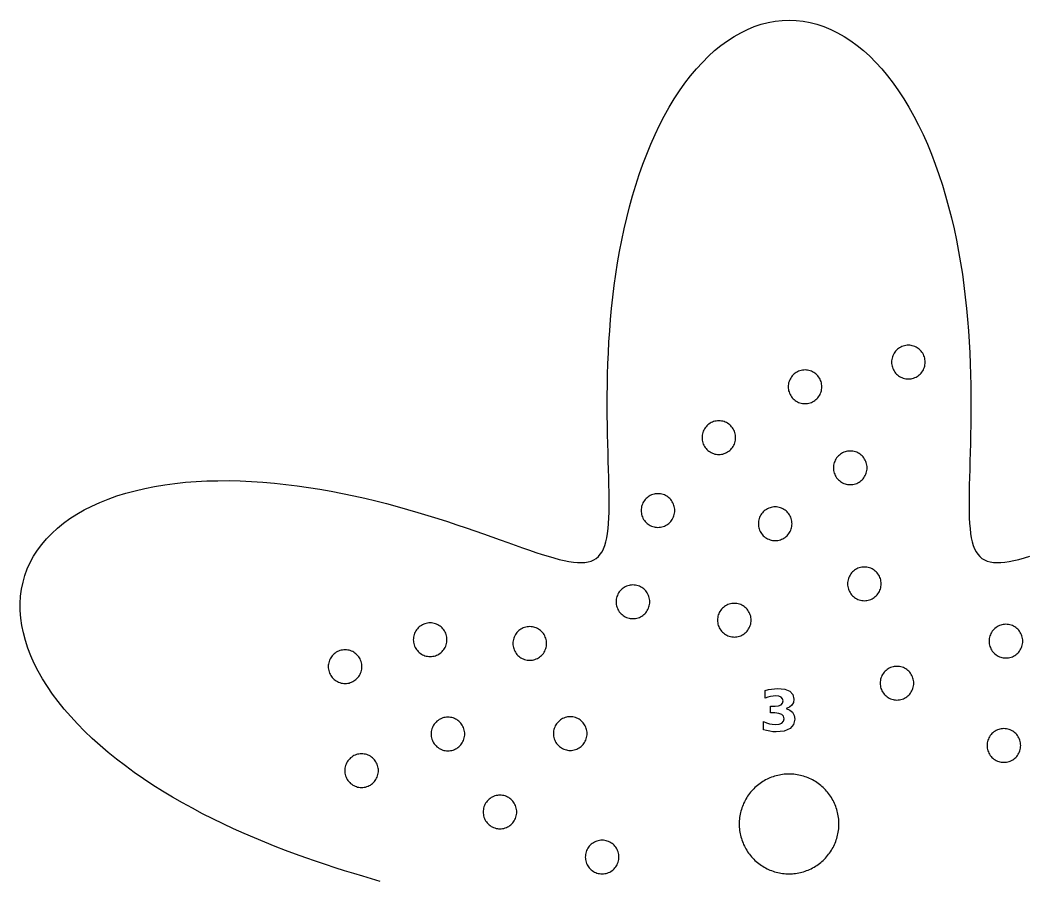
# Model space of a CAD drawing. Header units: millimetres. Extents: x 0 to 411, y 14 to 280.
# Drawn here: x 256 to 340, y 67 to 138.5 of the extents above; entities that cross this region are included whole.
import ezdxf

# ---------------------------------------------------------------- set-up
doc = ezdxf.new("R2010")
doc.units = ezdxf.units.MM
doc.layers.add('CUT', color=1, linetype='Continuous')
doc.layers.add('ENGRAVE', color=7, linetype='Continuous')

msp = doc.modelspace()

# ---------------------------------------------------------------- linework, layer by layer
at = {"layer": 'CUT'}
msp.add_lwpolyline([(285.946, 66.841), (285.238, 67.05), (284.509, 67.269), (283.759, 67.497), (282.991, 67.737), (282.205, 67.987), (281.404, 68.249), (280.589, 68.524), (279.761, 68.812), (278.922, 69.113), (278.075, 69.429), (277.22, 69.758), (276.359, 70.102), (275.495, 70.46), (274.629, 70.833), (273.763, 71.222), (272.898, 71.625), (272.037, 72.044), (271.182, 72.477), (270.334, 72.925), (269.495, 73.388), (268.667, 73.866), (267.851, 74.357), (267.05, 74.863), (266.265, 75.382), (265.498, 75.913), (264.751, 76.458), (264.025, 77.014), (263.322, 77.581), (262.643, 78.159), (261.99, 78.746), (261.364, 79.343), (260.768, 79.948), (260.201, 80.56), (259.665, 81.179), (259.163, 81.804), (258.693, 82.433), (258.259, 83.066), (257.86, 83.701), (257.498, 84.339), (257.174, 84.977), (256.888, 85.614), (256.64, 86.25), (256.432, 86.883), (256.264, 87.513), (256.137, 88.138), (256.05, 88.757), (256.005, 89.369), (256, 89.973), (256.037, 90.568), (256.115, 91.153), (256.234, 91.727), (256.394, 92.288), (256.594, 92.836), (256.835, 93.37), (257.116, 93.889), (257.436, 94.392), (257.795, 94.878), (258.191, 95.346), (258.625, 95.796), (259.096, 96.227), (259.602, 96.638), (260.142, 97.028), (260.716, 97.397), (261.322, 97.744), (261.96, 98.07), (262.627, 98.373), (263.323, 98.652), (264.047, 98.909), (264.796, 99.142), (265.57, 99.352), (266.367, 99.538), (267.186, 99.7), (268.024, 99.839), (268.881, 99.954), (269.754, 100.046), (270.643, 100.114), (271.546, 100.16), (272.46, 100.183), (273.384, 100.184), (274.317, 100.163), (275.257, 100.122), (276.202, 100.06), (277.151, 99.978), (278.102, 99.877), (279.053, 99.759), (280.002, 99.623), (280.949, 99.471), (281.892, 99.303), (282.828, 99.122), (283.757, 98.927), (284.677, 98.72), (285.587, 98.502), (286.485, 98.274), (287.37, 98.038), (288.241, 97.795), (289.097, 97.545), (289.936, 97.292), (290.757, 97.035), (291.559, 96.776), (292.342, 96.517), (293.104, 96.259), (293.845, 96.003), (294.564, 95.752), (295.259, 95.505), (295.931, 95.265), (296.579, 95.033), (297.203, 94.811), (297.801, 94.6), (298.374, 94.401), (298.922, 94.215), (299.443, 94.045), (299.939, 93.891), (300.41, 93.754), (300.854, 93.636), (301.272, 93.538), (301.665, 93.461), (302.033, 93.406), (302.376, 93.374), (302.694, 93.366), (302.988, 93.384), (303.258, 93.427), (303.506, 93.497), (303.731, 93.595), (303.934, 93.721), (304.117, 93.875), (304.279, 94.059), (304.422, 94.273), (304.547, 94.517), (304.654, 94.791), (304.745, 95.096), (304.821, 95.432), (304.882, 95.798), (304.931, 96.196), (304.967, 96.624), (304.992, 97.083), (305.007, 97.572), (305.013, 98.092), (305.013, 98.641), (305.005, 99.219), (304.993, 99.825), (304.977, 100.46), (304.958, 101.121), (304.938, 101.809), (304.918, 102.522), (304.898, 103.26), (304.881, 104.021), (304.867, 104.805), (304.857, 105.609), (304.852, 106.434), (304.854, 107.277), (304.864, 108.137), (304.882, 109.014), (304.909, 109.904), (304.947, 110.808), (304.996, 111.723), (305.057, 112.647), (305.131, 113.58), (305.218, 114.519), (305.32, 115.463), (305.436, 116.41), (305.568, 117.358), (305.716, 118.305), (305.88, 119.25), (306.061, 120.191), (306.26, 121.127), (306.475, 122.054), (306.708, 122.972), (306.959, 123.879), (307.228, 124.773), (307.515, 125.651), (307.819, 126.514), (308.141, 127.358), (308.481, 128.182), (308.838, 128.985), (309.212, 129.764), (309.603, 130.518), (310.01, 131.247), (310.433, 131.947), (310.872, 132.618), (311.325, 133.259), (311.793, 133.868), (312.274, 134.443), (312.769, 134.985), (313.275, 135.49), (313.793, 135.96), (314.321, 136.391), (314.859, 136.785), (315.406, 137.139), (315.961, 137.453), (316.523, 137.727), (317.091, 137.96), (317.664, 138.151), (318.242, 138.3), (318.822, 138.406), (319.404, 138.47), (319.988, 138.492), (320.571, 138.47), (321.153, 138.406), (321.733, 138.3), (322.311, 138.151), (322.884, 137.96), (323.452, 137.727), (324.014, 137.453), (324.569, 137.139), (325.116, 136.785), (325.654, 136.391), (326.182, 135.96), (326.7, 135.49), (327.206, 134.985), (327.701, 134.443), (328.182, 133.868), (328.65, 133.259), (329.103, 132.618), (329.542, 131.947), (329.965, 131.247), (330.372, 130.518), (330.763, 129.764), (331.137, 128.985), (331.494, 128.182), (331.834, 127.358), (332.156, 126.514), (332.461, 125.651), (332.747, 124.773), (333.016, 123.879), (333.267, 122.972), (333.5, 122.054), (333.716, 121.127), (333.914, 120.191), (334.095, 119.25), (334.259, 118.305), (334.407, 117.358), (334.539, 116.41), (334.655, 115.463), (334.757, 114.519), (334.845, 113.58), (334.918, 112.647), (334.979, 111.723), (335.028, 110.808), (335.066, 109.904), (335.094, 109.014), (335.111, 108.137), (335.121, 107.277), (335.123, 106.434), (335.118, 105.609), (335.108, 104.805), (335.094, 104.021), (335.077, 103.26), (335.057, 102.522), (335.037, 101.809), (335.017, 101.121), (334.998, 100.46), (334.982, 99.825), (334.97, 99.219), (334.963, 98.641), (334.962, 98.092), (334.968, 97.572), (334.983, 97.083), (335.008, 96.624), (335.044, 96.196), (335.093, 95.798), (335.154, 95.432), (335.23, 95.096), (335.321, 94.791), (335.428, 94.517), (335.553, 94.273), (335.696, 94.059), (335.858, 93.875), (336.041, 93.721), (336.244, 93.595), (336.469, 93.497), (336.717, 93.427), (336.987, 93.384), (337.281, 93.366), (337.599, 93.374), (337.942, 93.406), (338.31, 93.461), (338.703, 93.538), (339.121, 93.636), (339.566, 93.754), (340.036, 93.891)], dxfattribs=at)
for points in [[(331.247, 109.614), (331.277, 109.72), (331.298, 109.828), (331.311, 109.937), (331.315, 110.047), (331.311, 110.157), (331.298, 110.266), (331.277, 110.374), (331.247, 110.48), (331.209, 110.583), (331.163, 110.683), (331.109, 110.778), (331.048, 110.87), (330.98, 110.956), (330.905, 111.037), (330.824, 111.112), (330.738, 111.18), (330.647, 111.241), (330.551, 111.294), (330.451, 111.34), (330.348, 111.378), (330.242, 111.408), (330.134, 111.43), (330.025, 111.443), (329.915, 111.447), (329.805, 111.443), (329.696, 111.43), (329.588, 111.408), (329.483, 111.378), (329.379, 111.34), (329.28, 111.294), (329.184, 111.241), (329.092, 111.18), (329.006, 111.112), (328.925, 111.037), (328.851, 110.956), (328.783, 110.87), (328.722, 110.778), (328.668, 110.683), (328.622, 110.583), (328.584, 110.48), (328.554, 110.374), (328.532, 110.266), (328.52, 110.157), (328.515, 110.047), (328.52, 109.937), (328.532, 109.828), (328.554, 109.72), (328.584, 109.614), (328.622, 109.511), (328.668, 109.411), (328.722, 109.315), (328.783, 109.224), (328.851, 109.138), (328.925, 109.057), (329.006, 108.982), (329.092, 108.914), (329.184, 108.853), (329.28, 108.8), (329.379, 108.754), (329.483, 108.715), (329.588, 108.686), (329.696, 108.664), (329.805, 108.651), (329.915, 108.647), (330.025, 108.651), (330.134, 108.664), (330.242, 108.686), (330.348, 108.715), (330.451, 108.754), (330.551, 108.8), (330.647, 108.853), (330.738, 108.914), (330.824, 108.982), (330.905, 109.057), (330.98, 109.138), (331.048, 109.224), (331.109, 109.315), (331.163, 109.411), (331.209, 109.511), (331.247, 109.614)], [(322.607, 107.458), (322.645, 107.561), (322.675, 107.667), (322.697, 107.774), (322.709, 107.883), (322.714, 107.993), (322.709, 108.103), (322.697, 108.212), (322.675, 108.32), (322.645, 108.426), (322.607, 108.529), (322.561, 108.629), (322.507, 108.725), (322.446, 108.816), (322.378, 108.903), (322.304, 108.983), (322.223, 109.058), (322.137, 109.126), (322.045, 109.187), (321.949, 109.241), (321.85, 109.287), (321.746, 109.325), (321.641, 109.355), (321.533, 109.376), (321.424, 109.389), (321.314, 109.393), (321.204, 109.389), (321.095, 109.376), (320.987, 109.355), (320.881, 109.325), (320.778, 109.287), (320.678, 109.241), (320.582, 109.187), (320.491, 109.126), (320.405, 109.058), (320.324, 108.983), (320.249, 108.903), (320.181, 108.816), (320.12, 108.725), (320.066, 108.629), (320.02, 108.529), (319.982, 108.426), (319.952, 108.32), (319.931, 108.212), (319.918, 108.103), (319.914, 107.993), (319.918, 107.883), (319.931, 107.774), (319.952, 107.667), (319.982, 107.561), (320.02, 107.458), (320.066, 107.358), (320.12, 107.262), (320.181, 107.17), (320.249, 107.084), (320.324, 107.003), (320.405, 106.929), (320.491, 106.861), (320.582, 106.8), (320.678, 106.746), (320.778, 106.7), (320.881, 106.662), (320.987, 106.632), (321.095, 106.611), (321.204, 106.598), (321.314, 106.593), (321.424, 106.598), (321.533, 106.611), (321.641, 106.632), (321.746, 106.662), (321.85, 106.7), (321.949, 106.746), (322.045, 106.8), (322.137, 106.861), (322.223, 106.929), (322.304, 107.003), (322.378, 107.084), (322.446, 107.17), (322.507, 107.262), (322.561, 107.358), (322.607, 107.458)], [(315.434, 103.228), (315.472, 103.331), (315.502, 103.437), (315.524, 103.544), (315.537, 103.654), (315.541, 103.763), (315.537, 103.873), (315.524, 103.982), (315.502, 104.09), (315.472, 104.196), (315.434, 104.299), (315.388, 104.399), (315.335, 104.495), (315.274, 104.586), (315.205, 104.673), (315.131, 104.753), (315.05, 104.828), (314.964, 104.896), (314.872, 104.957), (314.776, 105.011), (314.677, 105.057), (314.574, 105.095), (314.468, 105.125), (314.36, 105.146), (314.251, 105.159), (314.141, 105.163), (314.031, 105.159), (313.922, 105.146), (313.814, 105.125), (313.708, 105.095), (313.605, 105.057), (313.505, 105.011), (313.409, 104.957), (313.318, 104.896), (313.232, 104.828), (313.151, 104.753), (313.076, 104.673), (313.008, 104.586), (312.947, 104.495), (312.893, 104.399), (312.847, 104.299), (312.809, 104.196), (312.78, 104.09), (312.758, 103.982), (312.745, 103.873), (312.741, 103.763), (312.745, 103.654), (312.758, 103.544), (312.78, 103.437), (312.809, 103.331), (312.847, 103.228), (312.893, 103.128), (312.947, 103.032), (313.008, 102.94), (313.076, 102.854), (313.151, 102.773), (313.232, 102.699), (313.318, 102.631), (313.409, 102.57), (313.505, 102.516), (313.605, 102.47), (313.708, 102.432), (313.814, 102.402), (313.922, 102.381), (314.031, 102.368), (314.141, 102.363), (314.251, 102.368), (314.36, 102.381), (314.468, 102.402), (314.574, 102.432), (314.677, 102.47), (314.776, 102.516), (314.872, 102.57), (314.964, 102.631), (315.05, 102.699), (315.131, 102.773), (315.205, 102.854), (315.274, 102.94), (315.335, 103.032), (315.388, 103.128), (315.434, 103.228)], [(326.411, 100.82), (326.441, 100.926), (326.462, 101.033), (326.475, 101.143), (326.479, 101.252), (326.475, 101.362), (326.462, 101.471), (326.441, 101.579), (326.411, 101.685), (326.373, 101.788), (326.327, 101.888), (326.273, 101.984), (326.212, 102.075), (326.144, 102.162), (326.069, 102.242), (325.989, 102.317), (325.902, 102.385), (325.811, 102.446), (325.715, 102.5), (325.615, 102.546), (325.512, 102.584), (325.406, 102.614), (325.298, 102.635), (325.189, 102.648), (325.079, 102.652), (324.969, 102.648), (324.86, 102.635), (324.752, 102.614), (324.647, 102.584), (324.544, 102.546), (324.444, 102.5), (324.348, 102.446), (324.256, 102.385), (324.17, 102.317), (324.089, 102.242), (324.015, 102.162), (323.947, 102.075), (323.886, 101.984), (323.832, 101.888), (323.786, 101.788), (323.748, 101.685), (323.718, 101.579), (323.697, 101.471), (323.684, 101.362), (323.679, 101.252), (323.684, 101.143), (323.697, 101.033), (323.718, 100.926), (323.748, 100.82), (323.786, 100.717), (323.832, 100.617), (323.886, 100.521), (323.947, 100.43), (324.015, 100.343), (324.089, 100.263), (324.17, 100.188), (324.256, 100.12), (324.348, 100.059), (324.444, 100.005), (324.544, 99.959), (324.647, 99.921), (324.752, 99.891), (324.86, 99.87), (324.969, 99.857), (325.079, 99.852), (325.189, 99.857), (325.298, 99.87), (325.406, 99.891), (325.512, 99.921), (325.615, 99.959), (325.715, 100.005), (325.811, 100.059), (325.902, 100.12), (325.989, 100.188), (326.069, 100.263), (326.144, 100.343), (326.212, 100.43), (326.273, 100.521), (326.327, 100.617), (326.373, 100.717), (326.411, 100.82)], [(310.369, 97.163), (310.407, 97.266), (310.437, 97.372), (310.458, 97.48), (310.471, 97.589), (310.476, 97.699), (310.471, 97.809), (310.458, 97.918), (310.437, 98.026), (310.407, 98.131), (310.369, 98.235), (310.323, 98.334), (310.269, 98.43), (310.208, 98.522), (310.14, 98.608), (310.065, 98.689), (309.985, 98.763), (309.898, 98.831), (309.807, 98.892), (309.711, 98.946), (309.611, 98.992), (309.508, 99.03), (309.402, 99.06), (309.295, 99.082), (309.185, 99.094), (309.076, 99.099), (308.966, 99.094), (308.857, 99.082), (308.749, 99.06), (308.643, 99.03), (308.54, 98.992), (308.44, 98.946), (308.344, 98.892), (308.253, 98.831), (308.166, 98.763), (308.086, 98.689), (308.011, 98.608), (307.943, 98.522), (307.882, 98.43), (307.828, 98.334), (307.782, 98.235), (307.744, 98.131), (307.714, 98.026), (307.693, 97.918), (307.68, 97.809), (307.676, 97.699), (307.68, 97.589), (307.693, 97.48), (307.714, 97.372), (307.744, 97.266), (307.782, 97.163), (307.828, 97.063), (307.882, 96.967), (307.943, 96.876), (308.011, 96.79), (308.086, 96.709), (308.166, 96.634), (308.253, 96.566), (308.344, 96.505), (308.44, 96.451), (308.54, 96.405), (308.643, 96.367), (308.749, 96.337), (308.857, 96.316), (308.966, 96.303), (309.076, 96.299), (309.185, 96.303), (309.295, 96.316), (309.402, 96.337), (309.508, 96.367), (309.611, 96.405), (309.711, 96.451), (309.807, 96.505), (309.898, 96.566), (309.985, 96.634), (310.065, 96.709), (310.14, 96.79), (310.208, 96.876), (310.269, 96.967), (310.323, 97.063), (310.369, 97.163)], [(320.126, 96.062), (320.164, 96.165), (320.194, 96.271), (320.216, 96.379), (320.228, 96.488), (320.233, 96.598), (320.228, 96.708), (320.216, 96.817), (320.194, 96.925), (320.164, 97.031), (320.126, 97.134), (320.08, 97.234), (320.026, 97.33), (319.965, 97.421), (319.897, 97.507), (319.823, 97.588), (319.742, 97.663), (319.656, 97.731), (319.564, 97.792), (319.468, 97.846), (319.369, 97.892), (319.265, 97.93), (319.16, 97.959), (319.052, 97.981), (318.943, 97.994), (318.833, 97.998), (318.723, 97.994), (318.614, 97.981), (318.506, 97.959), (318.4, 97.93), (318.297, 97.892), (318.197, 97.846), (318.101, 97.792), (318.01, 97.731), (317.924, 97.663), (317.843, 97.588), (317.768, 97.507), (317.7, 97.421), (317.639, 97.33), (317.585, 97.234), (317.539, 97.134), (317.501, 97.031), (317.471, 96.925), (317.45, 96.817), (317.437, 96.708), (317.433, 96.598), (317.437, 96.488), (317.45, 96.379), (317.471, 96.271), (317.501, 96.165), (317.539, 96.062), (317.585, 95.963), (317.639, 95.867), (317.7, 95.775), (317.768, 95.689), (317.843, 95.608), (317.924, 95.534), (318.01, 95.465), (318.101, 95.404), (318.197, 95.351), (318.297, 95.305), (318.4, 95.267), (318.506, 95.237), (318.614, 95.215), (318.723, 95.202), (318.833, 95.198), (318.943, 95.202), (319.052, 95.215), (319.16, 95.237), (319.265, 95.267), (319.369, 95.305), (319.468, 95.351), (319.564, 95.404), (319.656, 95.465), (319.742, 95.534), (319.823, 95.608), (319.897, 95.689), (319.965, 95.775), (320.026, 95.867), (320.08, 95.963), (320.126, 96.062)], [(327.546, 91.065), (327.584, 91.168), (327.614, 91.274), (327.636, 91.381), (327.649, 91.491), (327.653, 91.6), (327.649, 91.71), (327.636, 91.819), (327.614, 91.927), (327.584, 92.033), (327.546, 92.136), (327.5, 92.236), (327.447, 92.332), (327.386, 92.423), (327.318, 92.51), (327.243, 92.59), (327.162, 92.665), (327.076, 92.733), (326.984, 92.794), (326.889, 92.848), (326.789, 92.894), (326.686, 92.932), (326.58, 92.962), (326.472, 92.983), (326.363, 92.996), (326.253, 93), (326.143, 92.996), (326.034, 92.983), (325.926, 92.962), (325.82, 92.932), (325.717, 92.894), (325.617, 92.848), (325.522, 92.794), (325.43, 92.733), (325.344, 92.665), (325.263, 92.59), (325.188, 92.51), (325.12, 92.423), (325.059, 92.332), (325.006, 92.236), (324.96, 92.136), (324.922, 92.033), (324.892, 91.927), (324.87, 91.819), (324.857, 91.71), (324.853, 91.6), (324.857, 91.491), (324.87, 91.381), (324.892, 91.274), (324.922, 91.168), (324.96, 91.065), (325.006, 90.965), (325.059, 90.869), (325.12, 90.777), (325.188, 90.691), (325.263, 90.61), (325.344, 90.536), (325.43, 90.468), (325.522, 90.407), (325.617, 90.353), (325.717, 90.307), (325.82, 90.269), (325.926, 90.239), (326.034, 90.218), (326.143, 90.205), (326.253, 90.2), (326.363, 90.205), (326.472, 90.218), (326.58, 90.239), (326.686, 90.269), (326.789, 90.307), (326.889, 90.353), (326.984, 90.407), (327.076, 90.468), (327.162, 90.536), (327.243, 90.61), (327.318, 90.691), (327.386, 90.777), (327.447, 90.869), (327.5, 90.965), (327.546, 91.065)], [(308.325, 89.675), (308.355, 89.78), (308.377, 89.888), (308.39, 89.997), (308.394, 90.107), (308.39, 90.217), (308.377, 90.326), (308.355, 90.434), (308.325, 90.54), (308.287, 90.643), (308.241, 90.743), (308.188, 90.839), (308.127, 90.93), (308.059, 91.016), (307.984, 91.097), (307.903, 91.172), (307.817, 91.24), (307.725, 91.301), (307.63, 91.355), (307.53, 91.401), (307.427, 91.439), (307.321, 91.468), (307.213, 91.49), (307.104, 91.503), (306.994, 91.507), (306.884, 91.503), (306.775, 91.49), (306.667, 91.468), (306.561, 91.439), (306.458, 91.401), (306.358, 91.355), (306.262, 91.301), (306.171, 91.24), (306.085, 91.172), (306.004, 91.097), (305.929, 91.016), (305.861, 90.93), (305.8, 90.839), (305.747, 90.743), (305.701, 90.643), (305.662, 90.54), (305.633, 90.434), (305.611, 90.326), (305.598, 90.217), (305.594, 90.107), (305.598, 89.997), (305.611, 89.888), (305.633, 89.78), (305.662, 89.675), (305.701, 89.571), (305.747, 89.472), (305.8, 89.376), (305.861, 89.284), (305.929, 89.198), (306.004, 89.117), (306.085, 89.043), (306.171, 88.975), (306.262, 88.913), (306.358, 88.86), (306.458, 88.814), (306.561, 88.776), (306.667, 88.746), (306.775, 88.724), (306.884, 88.711), (306.994, 88.707), (307.104, 88.711), (307.213, 88.724), (307.321, 88.746), (307.427, 88.776), (307.53, 88.814), (307.63, 88.86), (307.725, 88.913), (307.817, 88.975), (307.903, 89.043), (307.984, 89.117), (308.059, 89.198), (308.127, 89.284), (308.188, 89.376), (308.241, 89.472), (308.287, 89.571), (308.325, 89.675)], [(316.762, 88.144), (316.792, 88.249), (316.813, 88.357), (316.826, 88.466), (316.831, 88.576), (316.826, 88.686), (316.813, 88.795), (316.792, 88.903), (316.762, 89.009), (316.724, 89.112), (316.678, 89.212), (316.624, 89.308), (316.563, 89.399), (316.495, 89.486), (316.421, 89.566), (316.34, 89.641), (316.254, 89.709), (316.162, 89.77), (316.066, 89.824), (315.966, 89.87), (315.863, 89.908), (315.758, 89.938), (315.65, 89.959), (315.541, 89.972), (315.431, 89.976), (315.321, 89.972), (315.212, 89.959), (315.104, 89.938), (314.998, 89.908), (314.895, 89.87), (314.795, 89.824), (314.699, 89.77), (314.608, 89.709), (314.521, 89.641), (314.441, 89.566), (314.366, 89.486), (314.298, 89.399), (314.237, 89.308), (314.183, 89.212), (314.137, 89.112), (314.099, 89.009), (314.069, 88.903), (314.048, 88.795), (314.035, 88.686), (314.031, 88.576), (314.035, 88.466), (314.048, 88.357), (314.069, 88.249), (314.099, 88.144), (314.137, 88.041), (314.183, 87.941), (314.237, 87.845), (314.298, 87.753), (314.366, 87.667), (314.441, 87.586), (314.521, 87.512), (314.608, 87.444), (314.699, 87.383), (314.795, 87.329), (314.895, 87.283), (314.998, 87.245), (315.104, 87.215), (315.212, 87.194), (315.321, 87.181), (315.431, 87.176), (315.541, 87.181), (315.65, 87.194), (315.758, 87.215), (315.863, 87.245), (315.966, 87.283), (316.066, 87.329), (316.162, 87.383), (316.254, 87.444), (316.34, 87.512), (316.421, 87.586), (316.495, 87.667), (316.563, 87.753), (316.624, 87.845), (316.678, 87.941), (316.724, 88.041), (316.762, 88.144)], [(291.411, 86.418), (291.449, 86.521), (291.479, 86.627), (291.5, 86.735), (291.513, 86.844), (291.517, 86.954), (291.513, 87.064), (291.5, 87.173), (291.479, 87.281), (291.449, 87.387), (291.411, 87.49), (291.365, 87.59), (291.311, 87.686), (291.25, 87.777), (291.182, 87.863), (291.107, 87.944), (291.026, 88.019), (290.94, 88.087), (290.849, 88.148), (290.753, 88.201), (290.653, 88.247), (290.55, 88.286), (290.444, 88.315), (290.336, 88.337), (290.227, 88.35), (290.117, 88.354), (290.007, 88.35), (289.898, 88.337), (289.79, 88.315), (289.685, 88.286), (289.581, 88.247), (289.482, 88.201), (289.386, 88.148), (289.294, 88.087), (289.208, 88.019), (289.127, 87.944), (289.053, 87.863), (288.985, 87.777), (288.924, 87.686), (288.87, 87.59), (288.824, 87.49), (288.786, 87.387), (288.756, 87.281), (288.734, 87.173), (288.722, 87.064), (288.717, 86.954), (288.722, 86.844), (288.734, 86.735), (288.756, 86.627), (288.786, 86.521), (288.824, 86.418), (288.87, 86.318), (288.924, 86.223), (288.985, 86.131), (289.053, 86.045), (289.127, 85.964), (289.208, 85.889), (289.294, 85.821), (289.386, 85.76), (289.482, 85.707), (289.581, 85.661), (289.685, 85.623), (289.79, 85.593), (289.898, 85.571), (290.007, 85.558), (290.117, 85.554), (290.227, 85.558), (290.336, 85.571), (290.444, 85.593), (290.55, 85.623), (290.653, 85.661), (290.753, 85.707), (290.849, 85.76), (290.94, 85.821), (291.026, 85.889), (291.107, 85.964), (291.182, 86.045), (291.25, 86.131), (291.311, 86.223), (291.365, 86.318), (291.411, 86.418)], [(339.365, 86.401), (339.395, 86.507), (339.416, 86.615), (339.429, 86.724), (339.433, 86.834), (339.429, 86.944), (339.416, 87.053), (339.395, 87.161), (339.365, 87.267), (339.327, 87.37), (339.281, 87.47), (339.227, 87.566), (339.166, 87.657), (339.098, 87.743), (339.023, 87.824), (338.942, 87.899), (338.856, 87.967), (338.765, 88.028), (338.669, 88.081), (338.569, 88.127), (338.466, 88.166), (338.36, 88.195), (338.252, 88.217), (338.143, 88.23), (338.033, 88.234), (337.923, 88.23), (337.814, 88.217), (337.706, 88.195), (337.601, 88.166), (337.498, 88.127), (337.398, 88.081), (337.302, 88.028), (337.21, 87.967), (337.124, 87.899), (337.043, 87.824), (336.969, 87.743), (336.901, 87.657), (336.84, 87.566), (336.786, 87.47), (336.74, 87.37), (336.702, 87.267), (336.672, 87.161), (336.65, 87.053), (336.638, 86.944), (336.633, 86.834), (336.638, 86.724), (336.65, 86.615), (336.672, 86.507), (336.702, 86.401), (336.74, 86.298), (336.786, 86.198), (336.84, 86.103), (336.901, 86.011), (336.969, 85.925), (337.043, 85.844), (337.124, 85.769), (337.21, 85.701), (337.302, 85.64), (337.398, 85.587), (337.498, 85.541), (337.601, 85.503), (337.706, 85.473), (337.814, 85.451), (337.923, 85.438), (338.033, 85.434), (338.143, 85.438), (338.252, 85.451), (338.36, 85.473), (338.466, 85.503), (338.569, 85.541), (338.669, 85.587), (338.765, 85.64), (338.856, 85.701), (338.942, 85.769), (339.023, 85.844), (339.098, 85.925), (339.166, 86.011), (339.227, 86.103), (339.281, 86.198), (339.327, 86.298), (339.365, 86.401)], [(299.698, 86.106), (299.737, 86.209), (299.766, 86.315), (299.788, 86.423), (299.801, 86.532), (299.805, 86.642), (299.801, 86.751), (299.788, 86.861), (299.766, 86.968), (299.737, 87.074), (299.698, 87.177), (299.652, 87.277), (299.599, 87.373), (299.538, 87.465), (299.47, 87.551), (299.395, 87.632), (299.314, 87.706), (299.228, 87.774), (299.137, 87.835), (299.041, 87.889), (298.941, 87.935), (298.838, 87.973), (298.732, 88.003), (298.624, 88.024), (298.515, 88.037), (298.405, 88.042), (298.295, 88.037), (298.186, 88.024), (298.078, 88.003), (297.972, 87.973), (297.869, 87.935), (297.769, 87.889), (297.674, 87.835), (297.582, 87.774), (297.496, 87.706), (297.415, 87.632), (297.34, 87.551), (297.272, 87.465), (297.211, 87.373), (297.158, 87.277), (297.112, 87.177), (297.074, 87.074), (297.044, 86.968), (297.022, 86.861), (297.009, 86.751), (297.005, 86.642), (297.009, 86.532), (297.022, 86.423), (297.044, 86.315), (297.074, 86.209), (297.112, 86.106), (297.158, 86.006), (297.211, 85.91), (297.272, 85.819), (297.34, 85.732), (297.415, 85.652), (297.496, 85.577), (297.582, 85.509), (297.674, 85.448), (297.769, 85.394), (297.869, 85.348), (297.972, 85.31), (298.078, 85.28), (298.186, 85.259), (298.295, 85.246), (298.405, 85.242), (298.515, 85.246), (298.624, 85.259), (298.732, 85.28), (298.838, 85.31), (298.941, 85.348), (299.041, 85.394), (299.137, 85.448), (299.228, 85.509), (299.314, 85.577), (299.395, 85.652), (299.47, 85.732), (299.538, 85.819), (299.599, 85.91), (299.652, 86.006), (299.698, 86.106)], [(284.368, 84.28), (284.398, 84.385), (284.419, 84.493), (284.432, 84.602), (284.437, 84.712), (284.432, 84.822), (284.419, 84.931), (284.398, 85.039), (284.368, 85.145), (284.33, 85.248), (284.284, 85.348), (284.23, 85.444), (284.169, 85.535), (284.101, 85.622), (284.027, 85.702), (283.946, 85.777), (283.86, 85.845), (283.768, 85.906), (283.672, 85.96), (283.572, 86.006), (283.469, 86.044), (283.364, 86.074), (283.256, 86.095), (283.147, 86.108), (283.037, 86.112), (282.927, 86.108), (282.818, 86.095), (282.71, 86.074), (282.604, 86.044), (282.501, 86.006), (282.401, 85.96), (282.305, 85.906), (282.214, 85.845), (282.127, 85.777), (282.047, 85.702), (281.972, 85.622), (281.904, 85.535), (281.843, 85.444), (281.789, 85.348), (281.743, 85.248), (281.705, 85.145), (281.675, 85.039), (281.654, 84.931), (281.641, 84.822), (281.637, 84.712), (281.641, 84.602), (281.654, 84.493), (281.675, 84.385), (281.705, 84.28), (281.743, 84.177), (281.789, 84.077), (281.843, 83.981), (281.904, 83.889), (281.972, 83.803), (282.047, 83.722), (282.127, 83.648), (282.214, 83.58), (282.305, 83.519), (282.401, 83.465), (282.501, 83.419), (282.604, 83.381), (282.71, 83.351), (282.818, 83.33), (282.927, 83.317), (283.037, 83.312), (283.147, 83.317), (283.256, 83.33), (283.364, 83.351), (283.469, 83.381), (283.572, 83.419), (283.672, 83.465), (283.768, 83.519), (283.86, 83.58), (283.946, 83.648), (284.027, 83.722), (284.101, 83.803), (284.169, 83.889), (284.23, 83.981), (284.284, 84.077), (284.33, 84.177), (284.368, 84.28)], [(330.297, 82.902), (330.326, 83.008), (330.348, 83.116), (330.361, 83.225), (330.365, 83.335), (330.361, 83.444), (330.348, 83.554), (330.326, 83.661), (330.297, 83.767), (330.258, 83.87), (330.212, 83.97), (330.159, 84.066), (330.098, 84.158), (330.03, 84.244), (329.955, 84.325), (329.874, 84.399), (329.788, 84.467), (329.697, 84.528), (329.601, 84.582), (329.501, 84.628), (329.398, 84.666), (329.292, 84.696), (329.184, 84.717), (329.075, 84.73), (328.965, 84.735), (328.855, 84.73), (328.746, 84.717), (328.638, 84.696), (328.532, 84.666), (328.429, 84.628), (328.329, 84.582), (328.234, 84.528), (328.142, 84.467), (328.056, 84.399), (327.975, 84.325), (327.9, 84.244), (327.832, 84.158), (327.771, 84.066), (327.718, 83.97), (327.672, 83.87), (327.634, 83.767), (327.604, 83.661), (327.582, 83.554), (327.569, 83.444), (327.565, 83.335), (327.569, 83.225), (327.582, 83.116), (327.604, 83.008), (327.634, 82.902), (327.672, 82.799), (327.718, 82.699), (327.771, 82.603), (327.832, 82.512), (327.9, 82.425), (327.975, 82.345), (328.056, 82.27), (328.142, 82.202), (328.234, 82.141), (328.329, 82.087), (328.429, 82.041), (328.532, 82.003), (328.638, 81.973), (328.746, 81.952), (328.855, 81.939), (328.965, 81.935), (329.075, 81.939), (329.184, 81.952), (329.292, 81.973), (329.398, 82.003), (329.501, 82.041), (329.601, 82.087), (329.697, 82.141), (329.788, 82.202), (329.874, 82.27), (329.955, 82.345), (330.03, 82.425), (330.098, 82.512), (330.159, 82.603), (330.212, 82.699), (330.258, 82.799), (330.297, 82.902)], [(292.89, 78.573), (292.928, 78.676), (292.957, 78.782), (292.979, 78.89), (292.992, 78.999), (292.996, 79.109), (292.992, 79.219), (292.979, 79.328), (292.957, 79.436), (292.928, 79.542), (292.89, 79.645), (292.844, 79.745), (292.79, 79.84), (292.729, 79.932), (292.661, 80.018), (292.586, 80.099), (292.505, 80.174), (292.419, 80.242), (292.328, 80.303), (292.232, 80.356), (292.132, 80.402), (292.029, 80.44), (291.923, 80.47), (291.815, 80.492), (291.706, 80.505), (291.596, 80.509), (291.486, 80.505), (291.377, 80.492), (291.269, 80.47), (291.164, 80.44), (291.06, 80.402), (290.961, 80.356), (290.865, 80.303), (290.773, 80.242), (290.687, 80.174), (290.606, 80.099), (290.532, 80.018), (290.464, 79.932), (290.402, 79.84), (290.349, 79.745), (290.303, 79.645), (290.265, 79.542), (290.235, 79.436), (290.213, 79.328), (290.2, 79.219), (290.196, 79.109), (290.2, 78.999), (290.213, 78.89), (290.235, 78.782), (290.265, 78.676), (290.303, 78.573), (290.349, 78.473), (290.402, 78.377), (290.464, 78.286), (290.532, 78.2), (290.606, 78.119), (290.687, 78.044), (290.773, 77.976), (290.865, 77.915), (290.961, 77.862), (291.06, 77.816), (291.164, 77.777), (291.269, 77.748), (291.377, 77.726), (291.486, 77.713), (291.596, 77.709), (291.706, 77.713), (291.815, 77.726), (291.923, 77.748), (292.029, 77.777), (292.132, 77.816), (292.232, 77.862), (292.328, 77.915), (292.419, 77.976), (292.505, 78.044), (292.586, 78.119), (292.661, 78.2), (292.729, 78.286), (292.79, 78.377), (292.844, 78.473), (292.89, 78.573)], [(303.071, 78.606), (303.109, 78.709), (303.139, 78.815), (303.161, 78.923), (303.174, 79.032), (303.178, 79.142), (303.174, 79.252), (303.161, 79.361), (303.139, 79.469), (303.109, 79.574), (303.071, 79.677), (303.025, 79.777), (302.972, 79.873), (302.911, 79.965), (302.843, 80.051), (302.768, 80.132), (302.687, 80.206), (302.601, 80.274), (302.509, 80.335), (302.414, 80.389), (302.314, 80.435), (302.211, 80.473), (302.105, 80.503), (301.997, 80.525), (301.888, 80.537), (301.778, 80.542), (301.668, 80.537), (301.559, 80.525), (301.451, 80.503), (301.345, 80.473), (301.242, 80.435), (301.142, 80.389), (301.046, 80.335), (300.955, 80.274), (300.869, 80.206), (300.788, 80.132), (300.713, 80.051), (300.645, 79.965), (300.584, 79.873), (300.531, 79.777), (300.485, 79.677), (300.446, 79.574), (300.417, 79.469), (300.395, 79.361), (300.382, 79.252), (300.378, 79.142), (300.382, 79.032), (300.395, 78.923), (300.417, 78.815), (300.446, 78.709), (300.485, 78.606), (300.531, 78.506), (300.584, 78.41), (300.645, 78.319), (300.713, 78.233), (300.788, 78.152), (300.869, 78.077), (300.955, 78.009), (301.046, 77.948), (301.142, 77.894), (301.242, 77.848), (301.345, 77.81), (301.451, 77.78), (301.559, 77.759), (301.668, 77.746), (301.778, 77.742), (301.888, 77.746), (301.997, 77.759), (302.105, 77.78), (302.211, 77.81), (302.314, 77.848), (302.414, 77.894), (302.509, 77.948), (302.601, 78.009), (302.687, 78.077), (302.768, 78.152), (302.843, 78.233), (302.911, 78.319), (302.972, 78.41), (303.025, 78.506), (303.071, 78.606)], [(339.195, 77.721), (339.225, 77.827), (339.246, 77.934), (339.259, 78.044), (339.264, 78.153), (339.259, 78.263), (339.246, 78.372), (339.225, 78.48), (339.195, 78.586), (339.157, 78.689), (339.111, 78.789), (339.057, 78.885), (338.996, 78.976), (338.928, 79.063), (338.854, 79.143), (338.773, 79.218), (338.687, 79.286), (338.595, 79.347), (338.499, 79.401), (338.399, 79.447), (338.296, 79.485), (338.19, 79.515), (338.083, 79.536), (337.973, 79.549), (337.864, 79.553), (337.754, 79.549), (337.645, 79.536), (337.537, 79.515), (337.431, 79.485), (337.328, 79.447), (337.228, 79.401), (337.132, 79.347), (337.041, 79.286), (336.954, 79.218), (336.874, 79.143), (336.799, 79.063), (336.731, 78.976), (336.67, 78.885), (336.616, 78.789), (336.57, 78.689), (336.532, 78.586), (336.502, 78.48), (336.481, 78.372), (336.468, 78.263), (336.464, 78.153), (336.468, 78.044), (336.481, 77.934), (336.502, 77.827), (336.532, 77.721), (336.57, 77.618), (336.616, 77.518), (336.67, 77.422), (336.731, 77.331), (336.799, 77.244), (336.874, 77.163), (336.954, 77.089), (337.041, 77.021), (337.132, 76.96), (337.228, 76.906), (337.328, 76.86), (337.431, 76.822), (337.537, 76.792), (337.645, 76.771), (337.754, 76.758), (337.864, 76.753), (337.973, 76.758), (338.083, 76.771), (338.19, 76.792), (338.296, 76.822), (338.399, 76.86), (338.499, 76.906), (338.595, 76.96), (338.687, 77.021), (338.773, 77.089), (338.854, 77.163), (338.928, 77.244), (338.996, 77.331), (339.057, 77.422), (339.111, 77.518), (339.157, 77.618), (339.195, 77.721)], [(285.743, 75.626), (285.773, 75.732), (285.794, 75.84), (285.807, 75.949), (285.811, 76.059), (285.807, 76.169), (285.794, 76.278), (285.773, 76.386), (285.743, 76.492), (285.705, 76.595), (285.659, 76.694), (285.605, 76.79), (285.544, 76.882), (285.476, 76.968), (285.401, 77.049), (285.32, 77.123), (285.234, 77.192), (285.143, 77.253), (285.047, 77.306), (284.947, 77.352), (284.844, 77.39), (284.738, 77.42), (284.63, 77.442), (284.521, 77.455), (284.411, 77.459), (284.301, 77.455), (284.192, 77.442), (284.084, 77.42), (283.979, 77.39), (283.875, 77.352), (283.776, 77.306), (283.68, 77.253), (283.588, 77.192), (283.502, 77.123), (283.421, 77.049), (283.347, 76.968), (283.279, 76.882), (283.217, 76.79), (283.164, 76.694), (283.118, 76.595), (283.08, 76.492), (283.05, 76.386), (283.028, 76.278), (283.016, 76.169), (283.011, 76.059), (283.016, 75.949), (283.028, 75.84), (283.05, 75.732), (283.08, 75.626), (283.118, 75.523), (283.164, 75.423), (283.217, 75.327), (283.279, 75.236), (283.347, 75.15), (283.421, 75.069), (283.502, 74.994), (283.588, 74.926), (283.68, 74.865), (283.776, 74.811), (283.875, 74.765), (283.979, 74.727), (284.084, 74.698), (284.192, 74.676), (284.301, 74.663), (284.411, 74.659), (284.521, 74.663), (284.63, 74.676), (284.738, 74.698), (284.844, 74.727), (284.947, 74.765), (285.047, 74.811), (285.143, 74.865), (285.234, 74.926), (285.32, 74.994), (285.401, 75.069), (285.476, 75.15), (285.544, 75.236), (285.605, 75.327), (285.659, 75.423), (285.705, 75.523), (285.743, 75.626)], [(324.129, 71.897), (324.118, 72.032), (324.102, 72.167), (324.082, 72.301), (324.058, 72.435), (324.029, 72.567), (323.996, 72.699), (323.959, 72.83), (323.917, 72.959), (323.872, 73.087), (323.822, 73.213), (323.768, 73.338), (323.71, 73.461), (323.648, 73.581), (323.582, 73.7), (323.512, 73.817), (323.438, 73.931), (323.361, 74.042), (323.28, 74.151), (323.196, 74.258), (323.108, 74.361), (323.016, 74.462), (322.922, 74.56), (322.824, 74.654), (322.724, 74.745), (322.62, 74.833), (322.514, 74.917), (322.405, 74.998), (322.293, 75.076), (322.179, 75.149), (322.063, 75.219), (321.944, 75.285), (321.823, 75.347), (321.7, 75.405), (321.576, 75.459), (321.449, 75.509), (321.322, 75.555), (321.192, 75.596), (321.062, 75.634), (320.93, 75.667), (320.797, 75.695), (320.664, 75.72), (320.529, 75.74), (320.394, 75.755), (320.259, 75.766), (320.123, 75.773), (319.988, 75.775), (319.852, 75.773), (319.716, 75.766), (319.581, 75.755), (319.446, 75.74), (319.312, 75.72), (319.178, 75.695), (319.045, 75.667), (318.913, 75.634), (318.783, 75.596), (318.654, 75.555), (318.526, 75.509), (318.399, 75.459), (318.275, 75.405), (318.152, 75.347), (318.031, 75.285), (317.913, 75.219), (317.796, 75.149), (317.682, 75.076), (317.57, 74.998), (317.461, 74.917), (317.355, 74.833), (317.251, 74.745), (317.151, 74.654), (317.053, 74.56), (316.959, 74.462), (316.867, 74.361), (316.78, 74.258), (316.695, 74.151), (316.614, 74.042), (316.537, 73.931), (316.463, 73.817), (316.394, 73.7), (316.328, 73.581), (316.266, 73.461), (316.207, 73.338), (316.153, 73.213), (316.104, 73.087), (316.058, 72.959), (316.016, 72.83), (315.979, 72.699), (315.946, 72.567), (315.917, 72.435), (315.893, 72.301), (315.873, 72.167), (315.858, 72.032), (315.846, 71.897), (315.84, 71.761), (315.838, 71.625), (315.84, 71.489), (315.846, 71.354), (315.858, 71.218), (315.873, 71.083), (315.893, 70.949), (315.917, 70.815), (315.946, 70.683), (315.979, 70.551), (316.016, 70.42), (316.058, 70.291), (316.104, 70.163), (316.153, 70.037), (316.207, 69.912), (316.266, 69.79), (316.328, 69.669), (316.394, 69.55), (316.463, 69.434), (316.537, 69.319), (316.614, 69.208), (316.695, 69.099), (316.78, 68.992), (316.867, 68.889), (316.959, 68.788), (317.053, 68.691), (317.151, 68.596), (317.251, 68.505), (317.355, 68.417), (317.461, 68.333), (317.57, 68.252), (317.682, 68.174), (317.796, 68.101), (317.913, 68.031), (318.031, 67.965), (318.152, 67.903), (318.275, 67.845), (318.399, 67.791), (318.526, 67.741), (318.654, 67.695), (318.783, 67.654), (318.913, 67.616), (319.045, 67.583), (319.178, 67.555), (319.312, 67.531), (319.446, 67.511), (319.581, 67.495), (319.716, 67.484), (319.852, 67.477), (319.988, 67.475), (320.123, 67.477), (320.259, 67.484), (320.394, 67.495), (320.529, 67.511), (320.664, 67.531), (320.797, 67.555), (320.93, 67.583), (321.062, 67.616), (321.192, 67.654), (321.322, 67.695), (321.449, 67.741), (321.576, 67.791), (321.7, 67.845), (321.823, 67.903), (321.944, 67.965), (322.063, 68.031), (322.179, 68.101), (322.293, 68.174), (322.405, 68.252), (322.514, 68.333), (322.62, 68.417), (322.724, 68.505), (322.824, 68.596), (322.922, 68.691), (323.016, 68.788), (323.108, 68.889), (323.196, 68.992), (323.28, 69.099), (323.361, 69.208), (323.438, 69.319), (323.512, 69.434), (323.582, 69.55), (323.648, 69.669), (323.71, 69.79), (323.768, 69.912), (323.822, 70.037), (323.872, 70.163), (323.917, 70.291), (323.959, 70.42), (323.996, 70.551), (324.029, 70.683), (324.058, 70.815), (324.082, 70.949), (324.102, 71.083), (324.118, 71.218), (324.129, 71.354), (324.135, 71.489), (324.138, 71.625), (324.135, 71.761), (324.129, 71.897)], [(297.221, 72.084), (297.259, 72.187), (297.289, 72.293), (297.311, 72.401), (297.324, 72.51), (297.328, 72.62), (297.324, 72.73), (297.311, 72.839), (297.289, 72.947), (297.259, 73.053), (297.221, 73.156), (297.175, 73.256), (297.122, 73.352), (297.061, 73.443), (296.993, 73.529), (296.918, 73.61), (296.837, 73.685), (296.751, 73.753), (296.659, 73.814), (296.564, 73.867), (296.464, 73.913), (296.361, 73.951), (296.255, 73.981), (296.147, 74.003), (296.038, 74.016), (295.928, 74.02), (295.818, 74.016), (295.709, 74.003), (295.601, 73.981), (295.495, 73.951), (295.392, 73.913), (295.292, 73.867), (295.196, 73.814), (295.105, 73.753), (295.019, 73.685), (294.938, 73.61), (294.863, 73.529), (294.795, 73.443), (294.734, 73.352), (294.681, 73.256), (294.635, 73.156), (294.597, 73.053), (294.567, 72.947), (294.545, 72.839), (294.532, 72.73), (294.528, 72.62), (294.532, 72.51), (294.545, 72.401), (294.567, 72.293), (294.597, 72.187), (294.635, 72.084), (294.681, 71.984), (294.734, 71.889), (294.795, 71.797), (294.863, 71.711), (294.938, 71.63), (295.019, 71.555), (295.105, 71.487), (295.196, 71.426), (295.292, 71.373), (295.392, 71.327), (295.495, 71.289), (295.601, 71.259), (295.709, 71.237), (295.818, 71.224), (295.928, 71.22), (296.038, 71.224), (296.147, 71.237), (296.255, 71.259), (296.361, 71.289), (296.464, 71.327), (296.564, 71.373), (296.659, 71.426), (296.751, 71.487), (296.837, 71.555), (296.918, 71.63), (296.993, 71.711), (297.061, 71.797), (297.122, 71.889), (297.175, 71.984), (297.221, 72.084)], [(305.722, 68.337), (305.761, 68.44), (305.79, 68.546), (305.812, 68.654), (305.825, 68.763), (305.829, 68.873), (305.825, 68.983), (305.812, 69.092), (305.79, 69.2), (305.761, 69.306), (305.722, 69.409), (305.676, 69.509), (305.623, 69.605), (305.562, 69.696), (305.494, 69.782), (305.419, 69.863), (305.338, 69.938), (305.252, 70.006), (305.161, 70.067), (305.065, 70.12), (304.965, 70.166), (304.862, 70.204), (304.756, 70.234), (304.648, 70.256), (304.539, 70.269), (304.429, 70.273), (304.319, 70.269), (304.21, 70.256), (304.102, 70.234), (303.996, 70.204), (303.893, 70.166), (303.793, 70.12), (303.698, 70.067), (303.606, 70.006), (303.52, 69.938), (303.439, 69.863), (303.364, 69.782), (303.296, 69.696), (303.235, 69.605), (303.182, 69.509), (303.136, 69.409), (303.098, 69.306), (303.068, 69.2), (303.046, 69.092), (303.033, 68.983), (303.029, 68.873), (303.033, 68.763), (303.046, 68.654), (303.068, 68.546), (303.098, 68.44), (303.136, 68.337), (303.182, 68.237), (303.235, 68.142), (303.296, 68.05), (303.364, 67.964), (303.439, 67.883), (303.52, 67.808), (303.606, 67.74), (303.698, 67.679), (303.793, 67.626), (303.893, 67.58), (303.996, 67.542), (304.102, 67.512), (304.21, 67.49), (304.319, 67.477), (304.429, 67.473), (304.539, 67.477), (304.648, 67.49), (304.756, 67.512), (304.862, 67.542), (304.965, 67.58), (305.065, 67.626), (305.161, 67.679), (305.252, 67.74), (305.338, 67.808), (305.419, 67.883), (305.494, 67.964), (305.562, 68.05), (305.623, 68.142), (305.676, 68.237), (305.722, 68.337)]]:
    msp.add_lwpolyline(points, close=True, dxfattribs=at)
at = {"layer": 'ENGRAVE'}
msp.add_lwpolyline([(320.281, 80.912), (320.419, 80.658), (320.464, 80.342), (320.365, 79.888), (320.069, 79.557), (319.583, 79.356), (318.917, 79.289), (318.649, 79.299), (318.381, 79.332), (318.114, 79.386), (317.85, 79.461), (317.85, 80.151), (318.1, 80.041), (318.348, 79.962), (318.593, 79.914), (318.835, 79.898), (319.149, 79.928), (319.38, 80.02), (319.522, 80.171), (319.57, 80.374), (319.521, 80.583), (319.376, 80.734), (319.135, 80.825), (318.802, 80.856), (318.445, 80.856), (318.445, 81.432), (318.821, 81.432), (319.115, 81.458), (319.323, 81.537), (319.447, 81.671), (319.488, 81.859), (319.448, 82.036), (319.327, 82.168), (319.134, 82.25), (318.874, 82.277), (318.657, 82.265), (318.438, 82.228), (318.218, 82.168), (317.998, 82.085), (317.998, 82.74), (318.262, 82.805), (318.523, 82.852), (318.781, 82.879), (319.035, 82.889), (319.626, 82.833), (320.046, 82.666), (320.298, 82.389), (320.383, 81.999), (320.342, 81.722), (320.222, 81.5), (320.024, 81.335), (319.748, 81.227), (320.057, 81.103), (320.281, 80.912)], close=True, dxfattribs=at)

doc.saveas('drawing.dxf')
